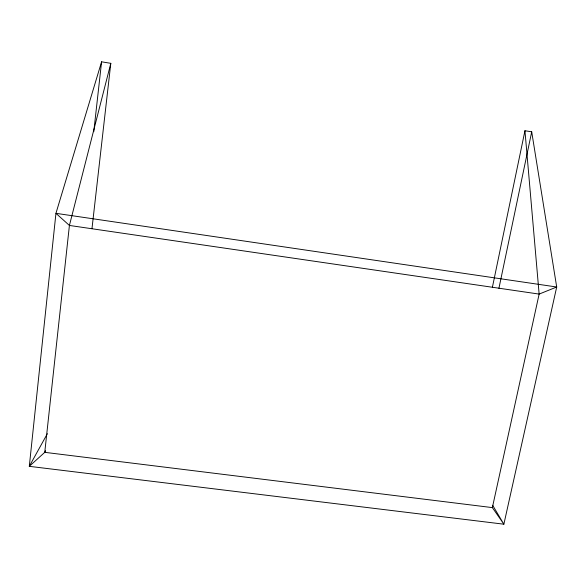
<?xml version="1.0" encoding="UTF-8"?>
<svg xmlns="http://www.w3.org/2000/svg" width="586" height="586" viewBox="0 0 586 586"><rect width="100%" height="100%" fill="white"/><g stroke="black" fill="none" stroke-linecap="round" stroke-linejoin="round"><path stroke-width="0.88" d="M93.775 131.725L101.59 61.808L110.805 63.332L91.973 228.686M492.387 287.33L524.946 130.737L531.707 131.813L556.7 287.008L503.872 524.192L29.3 466.331L55.941 213.326L101.59 61.808M498.92 288.327L531.707 131.813M492.658 505.293L503.872 524.192L492.365 507.608L539.135 294.091L524.946 130.737M110.805 63.332L69.412 225.449L44.756 452.333L29.3 466.331L47.356 433.706M45.605 450.737L44.756 452.333L492.365 507.608M556.7 287.008L539.135 294.091L69.412 225.449L55.941 213.326L556.7 287.008"/></g></svg>
